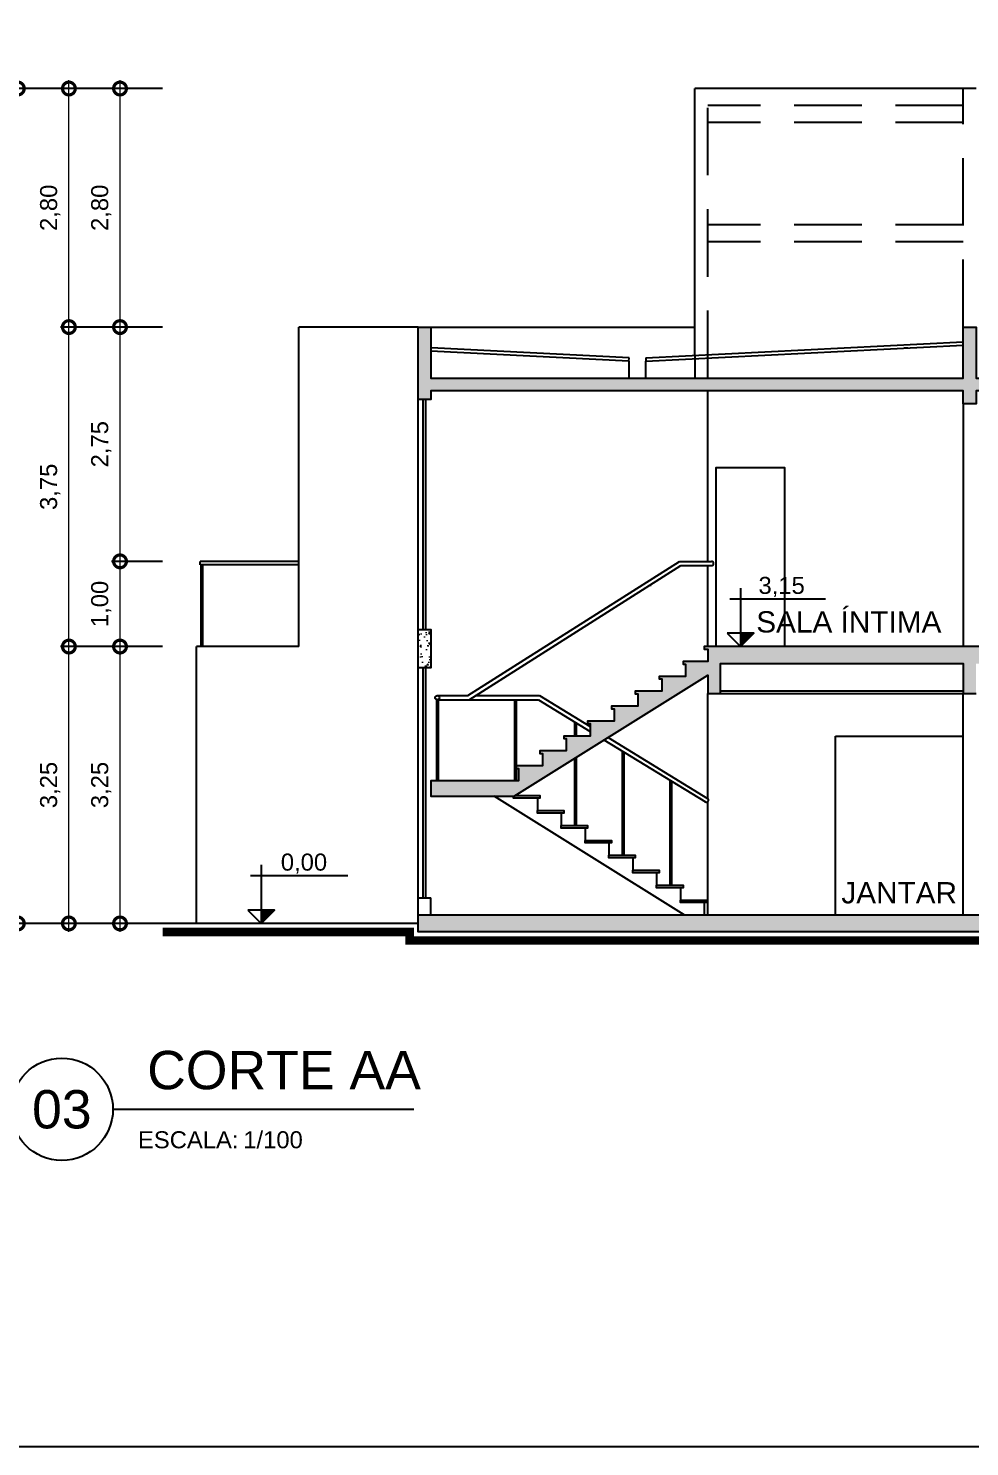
# Model space of a CAD drawing. Header units: metres. Extents: x 47355 to 47486, y 23364 to 23450.
# Drawn here: x 47364.84 to 47375.89, y 23420.04 to 23436.69 of the extents above; entities that cross this region are included whole.
import ezdxf
from ezdxf.enums import TextEntityAlignment as Align

# ---------------------------------------------------------------- set-up
doc = ezdxf.new("R2010")
doc.units = ezdxf.units.M
doc.header["$LTSCALE"] = 0.25
doc.linetypes.add('HIDDEN2', pattern=[4.7625, 3.175, -1.5875])
for name, color, linetype in [('ARQ_ALV CT', 4, 'Continuous'), ('ARQ_ALV VS', 2, 'Continuous'), ('ARQ_CONC CT', 6, 'Continuous'), ('ARQ_DIV', 3, 'Continuous'), ('ARQ_ESQ CT', 2, 'Continuous'), ('ARQ_METAL CT', 2, 'Continuous'), ('ARQ_METAL VS', 1, 'Continuous'), ('ARQ_PROJ INF', 1, 'HIDDEN2'), ('ARQ_TXT 01', 1, 'Continuous'), ('ARQ_VISTA 01', 1, 'Continuous'), ('ARQ_VISTA 03', 3, 'Continuous'), ('SIMB_01', 1, 'Continuous'), ('SIMB_02', 2, 'Continuous'), ('SIMB_PREENCHIMENTO', 253, 'Continuous'), ('SIMB_TXT', 1, 'Continuous')]:
    doc.layers.add(name, color=color, linetype=linetype)
for name, color, linetype, lineweight in [('ARQ_CINZA 02', 251, 'Continuous', 9), ('ARQ_CINZA 03', 252, 'Continuous', 9), ('ARQ_CINZA 04', 253, 'Continuous', 9)]:
    doc.layers.add(name, color=color, linetype=linetype, lineweight=lineweight)
doc.layers.add('ARQ_COTA_AZUL', color=7, linetype='Continuous', lineweight=20, true_color=0x26d968)
doc.styles.add('Annot_2.5mm', font='arial.ttf', dxfattribs={"height": 2.5})
doc.styles.add('cota', font='arial.ttf')
doc.styles.add('SIMB', font='arial.ttf')
doc.dimstyles.new('Info 01 - annot', dxfattribs={"dimtxt": 2, "dimasz": 3, "dimexe": 1, "dimexo": 1, "dimgap": 1, "dimtad": 1, "dimzin": 4, "dimtxsty": 'cota', "dimblk": 'DOTSMALL', "dimcen": 2, "dimdle": 1, "dimclrd": 256, "dimclre": 256, "dimclrt": 1, "dimazin": 2, "dimtfac": 0.09, "dimtix": 1, "dimtmove": 2, "dimatfit": 2, "dimfxl": 5, "dimfxlon": 1, "dimtolj": 1, "dimtzin": 4, "dimlwd": -1, "dimarcsym": 1})

# ---------------------------------------------------------------- blocks, each defined once
blk = doc.blocks.new('*U163')
at = {"layer": 'SIMB_PREENCHIMENTO', "transparency": 33554587}
h = blk.add_hatch(color=256, dxfattribs=at)
h.dxf.hatch_style = 1
h.paths.add_polyline_path([(1.56, 1.56), (0, 1.56), (0, 0)])
at = {"layer": 'SIMB_01'}
for p, q in [((0, 6.88), (0, 0)), ((-1.25, 5.63), (10.18, 5.63))]:
    blk.add_line(p, q, dxfattribs=at)
blk.add_lwpolyline([(-1.56, 1.56), (0, 0), (1.56, 1.56), (-1.56, 1.56)], dxfattribs=at)
at = {"layer": 'SIMB_TXT', "style": 'SIMB'}
blk.add_attdef('00,00', (2.3, 6.2), '', height=2, dxfattribs=at)
blk = doc.blocks.new('*U162')
at = {"layer": 'SIMB_02'}
blk.add_line((6, 0), (41.33, 0), dxfattribs=at)
blk.add_circle((0, 0), 6, dxfattribs=at)
at = {"layer": 'SIMB_TXT', "style": 'SIMB'}
blk.add_text('ESCALA:', height=2, dxfattribs=at).set_placement((8.94, -4.58))
blk.add_attdef('TITULO_DO_DESENHO', text='', height=4.5, dxfattribs=at).set_placement((10.02, 1), align=Align.BOTTOM_LEFT)
blk.add_attdef('NUM', text='', height=4.5, dxfattribs=at).set_placement((0, 0), align=Align.MIDDLE_CENTER)
blk.add_attdef('ESCALA', (21.3, -4.58), '', height=2, dxfattribs=at)
blk = doc.blocks.new('_DotSmall')
at = {"color": 0, "linetype": 'ByBlock', "const_width": 0.5}
blk.add_lwpolyline([(-0.0625, 0, 1), (0.0625, 0, 1)], format="xyb", close=True, dxfattribs=at)
blk = doc.blocks.new('*D309')
at = {"layer": 'ARQ_COTA_AZUL', "transparency": 16777216}
blk.add_line((47383.106, 23433.085), (47383.106, 23434.285), dxfattribs=at)
at = {"layer": 'ARQ_COTA_AZUL', "lineweight": -2, "transparency": 16777216}
for p, q in [((47382.606, 23434.185), (47383.206, 23434.185)), ((47382.606, 23433.185), (47383.206, 23433.185))]:
    blk.add_line(p, q, dxfattribs=at)
at = {"layer": 'ARQ_COTA_AZUL', "transparency": 16777216, "xscale": 0.3, "yscale": 0.3, "zscale": 0.3}
for p, rotation in [((47383.106, 23434.185), 90), ((47383.106, 23433.185), 270)]:
    blk.add_blockref('_DotSmall', p, dxfattribs=dict(at, rotation=rotation))
at = {"layer": 'ARQ_COTA_AZUL', "color": 1, "transparency": 16777216, "insert": (47382.886, 23433.685), "char_height": 0.2, "attachment_point": 5, "rotation": 90, "style": 'cota'}
blk.add_mtext('\\A1;1,00', dxfattribs=at)
blk = doc.blocks.new('*D310')
at = {"layer": 'ARQ_COTA_AZUL', "transparency": 16777216}
blk.add_line((47383.106, 23434.085), (47383.106, 23434.485), dxfattribs=at)
at = {"layer": 'ARQ_COTA_AZUL', "lineweight": -2, "transparency": 16777216}
for p, q in [((47382.606, 23434.385), (47383.206, 23434.385)), ((47382.606, 23434.185), (47383.206, 23434.185))]:
    blk.add_line(p, q, dxfattribs=at)
at = {"layer": 'ARQ_COTA_AZUL', "transparency": 16777216, "xscale": 0.3, "yscale": 0.3, "zscale": 0.3}
for p, rotation in [((47383.106, 23434.385), 90), ((47383.106, 23434.185), 270)]:
    blk.add_blockref('_DotSmall', p, dxfattribs=dict(at, rotation=rotation))
at = {"layer": 'ARQ_COTA_AZUL', "color": 1, "transparency": 16777216, "insert": (47382.395, 23434.285), "char_height": 0.2, "attachment_point": 5, "rotation": 90, "style": 'cota'}
blk.add_mtext('\\A1;,20', dxfattribs=at)
blk = doc.blocks.new('*D311')
at = {"layer": 'ARQ_COTA_AZUL', "lineweight": -2, "transparency": 16777216}
for p, q in [((47382.606, 23435.585), (47383.206, 23435.585)), ((47382.606, 23434.385), (47383.206, 23434.385))]:
    blk.add_line(p, q, dxfattribs=at)
at = {"layer": 'ARQ_COTA_AZUL', "transparency": 16777216}
blk.add_line((47383.106, 23434.285), (47383.106, 23435.685), dxfattribs=at)
at = {"layer": 'ARQ_COTA_AZUL', "transparency": 16777216, "xscale": 0.3, "yscale": 0.3, "zscale": 0.3}
for p, rotation in [((47383.106, 23435.585), 90), ((47383.106, 23434.385), 270)]:
    blk.add_blockref('_DotSmall', p, dxfattribs=dict(at, rotation=rotation))
at = {"layer": 'ARQ_COTA_AZUL', "color": 1, "transparency": 16777216, "insert": (47382.886, 23434.985), "char_height": 0.2, "attachment_point": 5, "rotation": 90, "style": 'cota'}
blk.add_mtext('\\A1;1,20', dxfattribs=at)
blk = doc.blocks.new('*D312')
at = {"layer": 'ARQ_COTA_AZUL', "lineweight": -2, "transparency": 16777216}
for p, q in [((47382.606, 23435.785), (47383.206, 23435.785)), ((47382.606, 23435.585), (47383.206, 23435.585))]:
    blk.add_line(p, q, dxfattribs=at)
at = {"layer": 'ARQ_COTA_AZUL', "transparency": 16777216}
blk.add_line((47383.106, 23435.485), (47383.106, 23435.885), dxfattribs=at)
at = {"layer": 'ARQ_COTA_AZUL', "transparency": 16777216, "xscale": 0.3, "yscale": 0.3, "zscale": 0.3}
for p, rotation in [((47383.106, 23435.785), 90), ((47383.106, 23435.585), 270)]:
    blk.add_blockref('_DotSmall', p, dxfattribs=dict(at, rotation=rotation))
at = {"layer": 'ARQ_COTA_AZUL', "color": 1, "transparency": 16777216, "insert": (47382.427, 23435.685), "char_height": 0.2, "attachment_point": 5, "rotation": 90, "style": 'cota'}
blk.add_mtext('\\A1;,20', dxfattribs=at)
blk = doc.blocks.new('*D313')
at = {"layer": 'ARQ_COTA_AZUL', "transparency": 16777216}
for p, q in [((47383.106, 23435.985), (47383.106, 23436.285)), ((47383.106, 23435.785), (47383.106, 23435.985)), ((47383.106, 23435.785), (47383.106, 23435.485))]:
    blk.add_line(p, q, dxfattribs=at)
at = {"layer": 'ARQ_COTA_AZUL', "lineweight": -2, "transparency": 16777216}
for p, q in [((47382.606, 23435.985), (47383.206, 23435.985)), ((47382.606, 23435.785), (47383.206, 23435.785))]:
    blk.add_line(p, q, dxfattribs=at)
at = {"layer": 'ARQ_COTA_AZUL', "transparency": 16777216, "xscale": 0.3, "yscale": 0.3, "zscale": 0.3}
for p, rotation in [((47383.106, 23435.985), 270), ((47383.106, 23435.785), 90)]:
    blk.add_blockref('_DotSmall', p, dxfattribs=dict(at, rotation=rotation))
at = {"layer": 'ARQ_COTA_AZUL', "color": 1, "transparency": 16777216, "insert": (47382.886, 23436.205), "char_height": 0.2, "attachment_point": 5, "rotation": 90, "style": 'cota'}
blk.add_mtext('\\A1;,20', dxfattribs=at)
blk = doc.blocks.new('*D314')
at = {"layer": 'ARQ_COTA_AZUL', "lineweight": -2, "transparency": 16777216}
for p, q in [((47366.414, 23429.435), (47365.814, 23429.435)), ((47366.414, 23426.185), (47365.814, 23426.185))]:
    blk.add_line(p, q, dxfattribs=at)
at = {"layer": 'ARQ_COTA_AZUL', "transparency": 16777216}
blk.add_line((47365.914, 23426.085), (47365.914, 23429.535), dxfattribs=at)
at = {"layer": 'ARQ_COTA_AZUL', "transparency": 16777216, "xscale": 0.3, "yscale": 0.3, "zscale": 0.3}
for p, rotation in [((47365.914, 23429.435), 90), ((47365.914, 23426.185), 270)]:
    blk.add_blockref('_DotSmall', p, dxfattribs=dict(at, rotation=rotation))
at = {"layer": 'ARQ_COTA_AZUL', "color": 1, "transparency": 16777216, "insert": (47365.694, 23427.81), "char_height": 0.2, "attachment_point": 5, "rotation": 90, "style": 'cota'}
blk.add_mtext('\\A1;3,25', dxfattribs=at)
blk = doc.blocks.new('*D315')
at = {"layer": 'ARQ_COTA_AZUL', "lineweight": -2, "transparency": 16777216}
for p, q in [((47366.414, 23430.435), (47365.814, 23430.435)), ((47366.414, 23429.435), (47365.814, 23429.435))]:
    blk.add_line(p, q, dxfattribs=at)
at = {"layer": 'ARQ_COTA_AZUL', "transparency": 16777216}
blk.add_line((47365.914, 23429.335), (47365.914, 23430.535), dxfattribs=at)
at = {"layer": 'ARQ_COTA_AZUL', "transparency": 16777216, "xscale": 0.3, "yscale": 0.3, "zscale": 0.3}
for p, rotation in [((47365.914, 23430.435), 90), ((47365.914, 23429.435), 270)]:
    blk.add_blockref('_DotSmall', p, dxfattribs=dict(at, rotation=rotation))
at = {"layer": 'ARQ_COTA_AZUL', "color": 1, "transparency": 16777216, "insert": (47365.694, 23429.935), "char_height": 0.2, "attachment_point": 5, "rotation": 90, "style": 'cota'}
blk.add_mtext('\\A1;1,00', dxfattribs=at)
blk = doc.blocks.new('*D316')
at = {"layer": 'ARQ_COTA_AZUL', "transparency": 16777216}
blk.add_line((47365.914, 23430.335), (47365.914, 23433.285), dxfattribs=at)
at = {"layer": 'ARQ_COTA_AZUL', "lineweight": -2, "transparency": 16777216}
for p, q in [((47366.414, 23433.185), (47365.814, 23433.185)), ((47366.414, 23430.435), (47365.814, 23430.435))]:
    blk.add_line(p, q, dxfattribs=at)
at = {"layer": 'ARQ_COTA_AZUL', "transparency": 16777216, "xscale": 0.3, "yscale": 0.3, "zscale": 0.3}
for p, rotation in [((47365.914, 23433.185), 90), ((47365.914, 23430.435), 270)]:
    blk.add_blockref('_DotSmall', p, dxfattribs=dict(at, rotation=rotation))
at = {"layer": 'ARQ_COTA_AZUL', "color": 1, "transparency": 16777216, "insert": (47365.694, 23431.81), "char_height": 0.2, "attachment_point": 5, "rotation": 90, "style": 'cota'}
blk.add_mtext('\\A1;2,75', dxfattribs=at)
blk = doc.blocks.new('*D317')
at = {"layer": 'ARQ_COTA_AZUL', "transparency": 16777216}
blk.add_line((47365.914, 23433.085), (47365.914, 23436.085), dxfattribs=at)
at = {"layer": 'ARQ_COTA_AZUL', "lineweight": -2, "transparency": 16777216}
for p, q in [((47366.414, 23435.985), (47365.814, 23435.985)), ((47366.414, 23433.185), (47365.814, 23433.185))]:
    blk.add_line(p, q, dxfattribs=at)
at = {"layer": 'ARQ_COTA_AZUL', "transparency": 16777216, "xscale": 0.3, "yscale": 0.3, "zscale": 0.3}
for p, rotation in [((47365.914, 23435.985), 90), ((47365.914, 23433.185), 270)]:
    blk.add_blockref('_DotSmall', p, dxfattribs=dict(at, rotation=rotation))
at = {"layer": 'ARQ_COTA_AZUL', "color": 1, "transparency": 16777216, "insert": (47365.694, 23434.585), "char_height": 0.2, "attachment_point": 5, "rotation": 90, "style": 'cota'}
blk.add_mtext('\\A1;2,80', dxfattribs=at)
blk = doc.blocks.new('*D320')
at = {"layer": 'ARQ_COTA_AZUL', "lineweight": -2, "transparency": 16777216}
for p, q in [((47365.814, 23429.435), (47365.214, 23429.435)), ((47365.814, 23426.185), (47365.214, 23426.185))]:
    blk.add_line(p, q, dxfattribs=at)
at = {"layer": 'ARQ_COTA_AZUL', "transparency": 16777216}
blk.add_line((47365.314, 23426.085), (47365.314, 23429.535), dxfattribs=at)
at = {"layer": 'ARQ_COTA_AZUL', "transparency": 16777216, "xscale": 0.3, "yscale": 0.3, "zscale": 0.3}
for p, rotation in [((47365.314, 23429.435), 90), ((47365.314, 23426.185), 270)]:
    blk.add_blockref('_DotSmall', p, dxfattribs=dict(at, rotation=rotation))
at = {"layer": 'ARQ_COTA_AZUL', "color": 1, "transparency": 16777216, "insert": (47365.094, 23427.81), "char_height": 0.2, "attachment_point": 5, "rotation": 90, "style": 'cota'}
blk.add_mtext('\\A1;3,25', dxfattribs=at)
blk = doc.blocks.new('*D321')
at = {"layer": 'ARQ_COTA_AZUL', "transparency": 16777216}
blk.add_line((47365.314, 23429.335), (47365.314, 23433.285), dxfattribs=at)
at = {"layer": 'ARQ_COTA_AZUL', "lineweight": -2, "transparency": 16777216}
for p, q in [((47365.814, 23433.185), (47365.214, 23433.185)), ((47365.814, 23429.435), (47365.214, 23429.435))]:
    blk.add_line(p, q, dxfattribs=at)
at = {"layer": 'ARQ_COTA_AZUL', "transparency": 16777216, "xscale": 0.3, "yscale": 0.3, "zscale": 0.3}
for p, rotation in [((47365.314, 23433.185), 90), ((47365.314, 23429.435), 270)]:
    blk.add_blockref('_DotSmall', p, dxfattribs=dict(at, rotation=rotation))
at = {"layer": 'ARQ_COTA_AZUL', "color": 1, "transparency": 16777216, "insert": (47365.094, 23431.31), "char_height": 0.2, "attachment_point": 5, "rotation": 90, "style": 'cota'}
blk.add_mtext('\\A1;3,75', dxfattribs=at)
blk = doc.blocks.new('*D322')
at = {"layer": 'ARQ_COTA_AZUL', "transparency": 16777216}
blk.add_line((47365.314, 23433.085), (47365.314, 23436.085), dxfattribs=at)
at = {"layer": 'ARQ_COTA_AZUL', "lineweight": -2, "transparency": 16777216}
for p, q in [((47365.814, 23435.985), (47365.214, 23435.985)), ((47365.814, 23433.185), (47365.214, 23433.185))]:
    blk.add_line(p, q, dxfattribs=at)
at = {"layer": 'ARQ_COTA_AZUL', "transparency": 16777216, "xscale": 0.3, "yscale": 0.3, "zscale": 0.3}
for p, rotation in [((47365.314, 23435.985), 90), ((47365.314, 23433.185), 270)]:
    blk.add_blockref('_DotSmall', p, dxfattribs=dict(at, rotation=rotation))
at = {"layer": 'ARQ_COTA_AZUL', "color": 1, "transparency": 16777216, "insert": (47365.094, 23434.585), "char_height": 0.2, "attachment_point": 5, "rotation": 90, "style": 'cota'}
blk.add_mtext('\\A1;2,80', dxfattribs=at)
blk = doc.blocks.new('*D323')
at = {"layer": 'ARQ_COTA_AZUL', "transparency": 16777216}
blk.add_line((47364.714, 23426.085), (47364.714, 23436.085), dxfattribs=at)
at = {"layer": 'ARQ_COTA_AZUL', "lineweight": -2, "transparency": 16777216}
for p, q in [((47365.214, 23435.985), (47364.614, 23435.985)), ((47365.214, 23426.185), (47364.614, 23426.185))]:
    blk.add_line(p, q, dxfattribs=at)
at = {"layer": 'ARQ_COTA_AZUL', "transparency": 16777216, "xscale": 0.3, "yscale": 0.3, "zscale": 0.3}
for p, rotation in [((47364.714, 23435.985), 90), ((47364.714, 23426.185), 270)]:
    blk.add_blockref('_DotSmall', p, dxfattribs=dict(at, rotation=rotation))
at = {"layer": 'ARQ_COTA_AZUL', "color": 1, "transparency": 16777216, "insert": (47364.494, 23431.085), "char_height": 0.2, "attachment_point": 5, "rotation": 90, "style": 'cota'}
blk.add_mtext('\\A1;9,80', dxfattribs=at)
blk = doc.blocks.new('*U368')
at = {"layer": 'SIMB_PREENCHIMENTO', "transparency": 33554587}
h = blk.add_hatch(color=256, dxfattribs=at)
h.dxf.hatch_style = 1
h.paths.add_polyline_path([(1.56, 1.56), (0, 1.56), (0, 0)])
at = {"layer": 'SIMB_01'}
for p, q in [((0, 6.86), (0, 0)), ((-1.25, 5.61), (9.99, 5.61))]:
    blk.add_line(p, q, dxfattribs=at)
blk.add_lwpolyline([(-1.56, 1.56), (0, 0), (1.56, 1.56), (-1.56, 1.56)], dxfattribs=at)
at = {"layer": 'SIMB_TXT', "style": 'SIMB'}
blk.add_attdef('00,00', (2.11, 6.18), '', height=2, dxfattribs=at)

msp = doc.modelspace()

# ---------------------------------------------------------------- hatches: boundary and pattern name
at = {"layer": 'ARQ_CINZA 03'}
h = msp.add_hatch(dxfattribs=at)
h.set_pattern_fill('AR-CONC', color=256, scale=0.001, angle=90, style=0)
h.set_pattern_definition([(140, (47369.56406, 23432.4354), (0.015939, 0.1821847), [0.01905, -0.20955]), (85, (47369.56406, 23432.4354), (-0.191057, -0.0352434), [0.01524, -0.1676406]), (190.4514, (47369.5654, 23432.45058), (-0.1751178, 0.1469412), [0.01619, -0.1780902]), (136.1842, (47369.51326, 23432.4354), (0.0420423, 0.271079), [0.028575, -0.314325]), (186.6356, (47369.51677, 23432.458), (-0.247426, 0.237404), [0.024285, -0.2671356]), (81.184, (47369.51326, 23432.4354), (-0.247426, 0.237404), [0.02286, -0.25146]), (111, (47369.52596, 23432.4608), (0.1022652, 0.1516144), [0.01905, -0.20955]), (56, (47369.52596, 23432.4608), (-0.184188, 0.061802), [0.01524, -0.16764]), (161.4514, (47369.53449, 23432.47344), (-0.0819228, 0.2134164), [0.01619, -0.17809]), (127.5, (47369.564064, 23432.4354), (-0.08455504, 0.0030886), [0, -0.165608, 0, -0.17018, 0, -0.168275]), (97.5, (47369.56406, 23432.4354), (-0.1001806, 0.0668197), [0, -0.097028, 0, -0.161798, 0, -0.064135]), (57.5, (47369.564064, 23432.37876), (0.00572874, 0.1355906), [0, -0.0635, 0, -0.19812, 0, -0.26289]), (47.5, (47369.56406, 23432.35336), (-0.0254265, 0.1481292), [0, -0.08255, 0, -0.131572, 0, -0.18669])])
h.paths.add_polyline_path([(47379.614, 23433.185), (47379.464, 23433.185), (47379.464, 23432.585), (47375.964, 23432.585), (47375.964, 23433.185), (47375.814, 23433.185), (47375.814, 23432.585), (47369.564, 23432.585), (47369.564, 23433.185), (47369.414, 23433.185), (47369.414, 23432.335), (47369.564, 23432.335), (47369.564, 23432.435), (47375.814, 23432.435), (47375.814, 23432.285), (47375.964, 23432.285), (47375.964, 23432.435), (47379.464, 23432.435), (47379.464, 23432.035), (47379.614, 23432.035)])
h = msp.add_hatch(dxfattribs=at)
h.set_pattern_fill('AR-CONC', color=256, scale=0.001, angle=90, style=0)
h.set_pattern_definition([(140, (47369.56406, 23429.1854), (0.01594, 0.182185), [0.01905, -0.20955]), (85, (47369.56406, 23429.1854), (-0.19106, -0.03524), [0.01524, -0.16764]), (190.45, (47369.5654, 23429.20058), (-0.17512, 0.14694), [0.01619, -0.17809]), (136.184, (47369.51326, 23429.1854), (0.04204, 0.27108), [0.028575, -0.314325]), (186.636, (47369.51677, 23429.208), (-0.24743, 0.2374), [0.02429, -0.26714]), (81.184, (47369.51326, 23429.1854), (-0.24743, 0.2374), [0.02286, -0.25146]), (111, (47369.52596, 23429.2108), (0.102265, 0.151614), [0.01905, -0.20955]), (56, (47369.52596, 23429.2108), (-0.18419, 0.0618), [0.01524, -0.16764]), (161.45, (47369.53449, 23429.22344), (-0.08192, 0.21342), [0.01619, -0.17809]), (127.5, (47369.564064, 23429.1854), (-0.084555, 0.003089), [0, -0.165608, 0, -0.17018, 0, -0.168275]), (97.5, (47369.56406, 23429.1854), (-0.10018, 0.06682), [0, -0.097028, 0, -0.161798, 0, -0.064135]), (57.5, (47369.564064, 23429.12876), (0.005729, 0.135591), [0, -0.0635, 0, -0.19812, 0, -0.26289]), (47.5, (47369.56406, 23429.10336), (-0.025426, 0.14813), [0, -0.08255, 0, -0.131572, 0, -0.18669])])
h.paths.add_polyline_path([(47369.414, 23429.635), (47369.564, 23429.635), (47369.564, 23429.185), (47369.414, 23429.185)])
h = msp.add_hatch(dxfattribs=at)
h.set_pattern_fill('AR-CONC', color=256, scale=0.001, angle=90, style=0)
h.set_pattern_definition([(140, (47373.03074, 23429.2354), (0.015939, 0.1821847), [0.01905, -0.20955]), (85, (47373.03074, 23429.2354), (-0.191057, -0.0352434), [0.01524, -0.1676406]), (190.4514, (47373.03207, 23429.25058), (-0.1751178, 0.1469412), [0.01619, -0.1780902]), (136.1842, (47372.97994, 23429.2354), (0.0420423, 0.271079), [0.028575, -0.314325]), (186.6356, (47372.98345, 23429.258), (-0.247426, 0.237404), [0.024285, -0.267136]), (81.184, (47372.97994, 23429.2354), (-0.247426, 0.237404), [0.02286, -0.25146]), (111, (47372.99264, 23429.2608), (0.1022652, 0.1516144), [0.01905, -0.20955]), (56, (47372.99264, 23429.2608), (-0.184188, 0.061802), [0.01524, -0.16764]), (161.4514, (47373.00117, 23429.27344), (-0.0819228, 0.2134164), [0.01619, -0.17809]), (127.5, (47373.030744, 23429.2354), (-0.08455504, 0.0030886), [0, -0.165608, 0, -0.17018, 0, -0.168275]), (97.5, (47373.03074, 23429.2354), (-0.1001806, 0.0668197), [0, -0.097028, 0, -0.161798, 0, -0.064135]), (57.5, (47373.030744, 23429.17876), (0.00572874, 0.1355906), [0, -0.0635, 0, -0.19812, 0, -0.26289]), (47.5, (47373.03074, 23429.15336), (-0.0254265, 0.1481292), [0, -0.08255, 0, -0.131572, 0, -0.18669])])
h.paths.add_polyline_path([(47372.814, 23428.885), (47372.964, 23428.885), (47372.964, 23429.235), (47375.814, 23429.235), (47375.814, 23428.885), (47375.964, 23428.885), (47375.964, 23429.235), (47380.764, 23429.235), (47380.764, 23428.885), (47380.914, 23428.885), (47380.914, 23429.235), (47380.914, 23429.435), (47372.774, 23429.435), (47372.774, 23429.405), (47372.814, 23429.405), (47372.814, 23429.26), (47372.524, 23429.26), (47372.524, 23429.23), (47372.554, 23429.23), (47372.554, 23429.085), (47372.244, 23429.085), (47372.244, 23429.055), (47372.274, 23429.055), (47372.274, 23428.91), (47371.964, 23428.91), (47371.964, 23428.88), (47371.994, 23428.88), (47371.994, 23428.735), (47371.684, 23428.735), (47371.684, 23428.705), (47371.714, 23428.705), (47371.714, 23428.56), (47371.404, 23428.56), (47371.404, 23428.53), (47371.434, 23428.53), (47371.434, 23428.385), (47371.124, 23428.385), (47371.124, 23428.355), (47371.154, 23428.355), (47371.154, 23428.21), (47370.844, 23428.21), (47370.844, 23428.18), (47370.874, 23428.18), (47370.874, 23428.035), (47370.564, 23428.035), (47370.564, 23428.005), (47370.594, 23428.005), (47370.594, 23427.86), (47369.564, 23427.86), (47369.564, 23427.68), (47370.543, 23427.68), (47372.814, 23429.1)])
h = msp.add_hatch(dxfattribs=at)
h.set_pattern_fill('AR-CONC', color=256, scale=0.001, angle=90, style=0)
h.set_pattern_definition([(140, (47369.45324, 23426.1279), (0.015939, 0.1821847), [0.01905, -0.20955]), (85, (47369.45324, 23426.1279), (-0.1910568, -0.0352434), [0.01524, -0.1676406]), (190.4514, (47369.45456, 23426.14309), (-0.1751178, 0.1469412), [0.01619, -0.1780902]), (136.1842, (47369.40244, 23426.1279), (0.0420423, 0.271079), [0.028575, -0.314325]), (186.6356, (47369.40594, 23426.1505), (-0.247426, 0.237404), [0.024285, -0.2671356]), (81.1842, (47369.40244, 23426.1279), (-0.247426, 0.237404), [0.02286, -0.25146]), (111, (47369.41514, 23426.1533), (0.1022652, 0.1516144), [0.01905, -0.20955]), (56, (47369.41514, 23426.1533), (-0.184188, 0.061802), [0.01524, -0.16764]), (161.4514, (47369.42366, 23426.16594), (-0.0819228, 0.2134164), [0.01619, -0.17809]), (127.5, (47369.453235, 23426.127907), (-0.08455504, 0.0030886), [0, -0.165608, 0, -0.17018, 0, -0.168275]), (97.5, (47369.453235, 23426.12791), (-0.1001806, 0.06681966), [0, -0.097028, 0, -0.161798, 0, -0.064135]), (57.5, (47369.453235, 23426.071265), (0.00572874, 0.1355906), [0, -0.0635, 0, -0.19812, 0, -0.26289]), (47.5, (47369.45324, 23426.04586), (-0.0254265, 0.1481292), [0, -0.08255, 0, -0.131572, 0, -0.18669])])
h.paths.add_polyline_path([(47380.914, 23426.085), (47380.914, 23426.285), (47369.414, 23426.285), (47369.414, 23426.085)])

# ---------------------------------------------------------------- linework, layer by layer
msp.add_lwpolyline([(47355.415, 23420.044), (47397.415, 23420.044), (47397.415, 23449.744), (47355.415, 23449.744)], close=True)
at = {"layer": 'ARQ_ALV CT'}
for p, q in [((47375.814, 23432.285), (47375.814, 23429.435)), ((47369.414, 23426.285), (47369.414, 23426.485)), ((47369.414, 23426.485), (47369.564, 23426.485)), ((47369.564, 23426.285), (47369.564, 23426.485))]:
    msp.add_line(p, q, dxfattribs=at)
at = {"layer": 'ARQ_ALV VS'}
for p, q in [((47369.414, 23429.635), (47369.414, 23432.335)), ((47369.414, 23426.485), (47369.414, 23429.185)), ((47375.814, 23426.285), (47375.814, 23428.885)), ((47374.314, 23426.285), (47374.314, 23428.385)), ((47374.314, 23428.385), (47375.814, 23428.385))]:
    msp.add_line(p, q, dxfattribs=at)
msp.add_lwpolyline([(47372.914, 23429.435), (47372.914, 23431.535), (47373.714, 23431.535), (47373.714, 23429.435)], dxfattribs=at)
at = {"layer": 'ARQ_CINZA 02', "const_width": 0.1}
msp.add_lwpolyline([(47366.414, 23426.085), (47369.314, 23426.085), (47369.314, 23425.985), (47381.014, 23425.985), (47381.014, 23426.085), (47382.714, 23426.085)], dxfattribs=at)
at = {"layer": 'ARQ_CINZA 04'}
msp.add_line((47372.128, 23430.15), (47372.149, 23430.15), dxfattribs=at)
at = {"layer": 'ARQ_CONC CT'}
for points in [[(47369.564, 23433.185), (47369.564, 23432.585), (47375.814, 23432.585), (47375.814, 23433.185), (47375.964, 23433.185), (47375.964, 23432.585), (47379.464, 23432.585), (47379.464, 23433.185), (47379.614, 23433.185), (47379.614, 23432.035), (47379.464, 23432.035), (47379.464, 23432.435), (47375.964, 23432.435), (47375.964, 23432.285), (47375.814, 23432.285), (47375.814, 23432.435), (47369.564, 23432.435), (47369.564, 23432.335), (47369.414, 23432.335), (47369.414, 23433.185)], [(47369.414, 23429.635), (47369.564, 23429.635), (47369.564, 23429.185), (47369.414, 23429.185)], [(47369.414, 23426.285), (47380.914, 23426.285), (47380.914, 23426.085), (47369.414, 23426.085)]]:
    msp.add_lwpolyline(points, close=True, dxfattribs=at)
msp.add_lwpolyline([(47380.914, 23429.435), (47372.774, 23429.435), (47372.774, 23429.405), (47372.814, 23429.405), (47372.814, 23429.26), (47372.524, 23429.26), (47372.524, 23429.23), (47372.554, 23429.23), (47372.554, 23429.085), (47372.244, 23429.085), (47372.244, 23429.055), (47372.274, 23429.055), (47372.274, 23428.91), (47371.964, 23428.91), (47371.964, 23428.88), (47371.994, 23428.88), (47371.994, 23428.735), (47371.684, 23428.735), (47371.684, 23428.705), (47371.714, 23428.705), (47371.714, 23428.56), (47371.404, 23428.56), (47371.404, 23428.53), (47371.434, 23428.53), (47371.434, 23428.385), (47371.124, 23428.385), (47371.124, 23428.355), (47371.154, 23428.355), (47371.154, 23428.21), (47370.844, 23428.21), (47370.844, 23428.18), (47370.874, 23428.18), (47370.874, 23428.035), (47370.564, 23428.035), (47370.564, 23428.005), (47370.594, 23428.005), (47370.594, 23427.86), (47369.564, 23427.86), (47369.564, 23427.68), (47370.543, 23427.68), (47372.814, 23429.1), (47372.814, 23428.885), (47372.964, 23428.885), (47372.964, 23429.235), (47375.814, 23429.235), (47375.814, 23428.885), (47375.964, 23428.885)], dxfattribs=at)
at = {"layer": 'ARQ_DIV'}
for p, q in [((47372.964, 23428.915), (47375.814, 23428.915)), ((47372.964, 23428.885), (47375.814, 23428.885))]:
    msp.add_line(p, q, dxfattribs=at)
at = {"layer": 'ARQ_ESQ CT'}
for p, q in [((47369.474, 23429.635), (47369.474, 23432.335)), ((47369.504, 23429.635), (47369.504, 23432.335)), ((47369.474, 23426.485), (47369.474, 23429.185)), ((47369.504, 23426.485), (47369.504, 23429.185))]:
    msp.add_line(p, q, dxfattribs=at)
at = {"layer": 'ARQ_METAL CT'}
for p, q in [((47375.964, 23435.985), (47372.664, 23435.985)), ((47372.664, 23432.854), (47372.664, 23435.985)), ((47371.891, 23432.825), (47369.566, 23432.942)), ((47372.087, 23432.825), (47375.814, 23433.012)), ((47372.089, 23432.785), (47375.814, 23432.972)), ((47375.165, 23432.939), (47375.116, 23432.942)), ((47371.889, 23432.785), (47369.564, 23432.902)), ((47371.889, 23432.785), (47371.891, 23432.825)), ((47372.087, 23432.825), (47372.089, 23432.785)), ((47372.814, 23430.435), (47372.814, 23432.435)), ((47369.998, 23428.86), (47372.484, 23430.435)), ((47372.484, 23430.435), (47372.858, 23430.435)), ((47370.012, 23428.81), (47372.498, 23430.385)), ((47372.498, 23430.385), (47372.858, 23430.385)), ((47372.814, 23429.435), (47372.814, 23430.385)), ((47369.639, 23428.86), (47369.998, 23428.86)), ((47369.639, 23428.81), (47370.012, 23428.81)), ((47372.814, 23427.652), (47372.814, 23428.885)), ((47372.537, 23426.285), (47370.305, 23427.68)), ((47370.814, 23427.655), (47370.814, 23427.51)), ((47372.814, 23426.285), (47372.814, 23427.612)), ((47371.094, 23427.48), (47371.094, 23427.335)), ((47371.374, 23427.305), (47371.374, 23427.16)), ((47371.654, 23427.13), (47371.654, 23426.985)), ((47371.934, 23426.955), (47371.934, 23426.81)), ((47372.214, 23426.78), (47372.214, 23426.635)), ((47372.494, 23426.605), (47372.494, 23426.46)), ((47372.774, 23426.43), (47372.774, 23426.285))]:
    msp.add_line(p, q, dxfattribs=at)
for points in [[(47371.889, 23432.785), (47371.889, 23432.585), (47372.089, 23432.585), (47372.089, 23432.785)], [(47370.551, 23427.685), (47370.844, 23427.685), (47370.844, 23427.655), (47370.534, 23427.655), (47370.534, 23427.68)]]:
    msp.add_lwpolyline(points, dxfattribs=at)
for points in [[(47370.814, 23427.51), (47371.124, 23427.51), (47371.124, 23427.48), (47370.814, 23427.48)], [(47371.094, 23427.335), (47371.404, 23427.335), (47371.404, 23427.305), (47371.094, 23427.305)], [(47371.374, 23427.16), (47371.684, 23427.16), (47371.684, 23427.13), (47371.374, 23427.13)], [(47371.654, 23426.985), (47371.964, 23426.985), (47371.964, 23426.955), (47371.654, 23426.955)], [(47371.934, 23426.81), (47372.244, 23426.81), (47372.244, 23426.78), (47371.934, 23426.78)], [(47372.214, 23426.635), (47372.524, 23426.635), (47372.524, 23426.605), (47372.214, 23426.605)], [(47372.494, 23426.46), (47372.804, 23426.46), (47372.804, 23426.43), (47372.494, 23426.43)]]:
    msp.add_lwpolyline(points, close=True, dxfattribs=at)
msp.add_circle((47369.639, 23428.835), 0.025, dxfattribs=at)
msp.add_arc((47372.858, 23430.41), 0.025, 270, 90, dxfattribs=at)
at = {"layer": 'ARQ_METAL VS'}
for p, q in [((47369.629, 23428.812), (47369.629, 23427.86)), ((47369.649, 23428.812), (47369.649, 23427.86)), ((47370.012, 23428.81), (47370.826, 23428.81)), ((47370.091, 23428.86), (47370.84, 23428.86)), ((47370.544, 23428.812), (47370.544, 23427.86)), ((47370.564, 23428.812), (47370.564, 23427.86)), ((47370.826, 23428.81), (47371.434, 23428.438)), ((47370.84, 23428.86), (47371.434, 23428.497)), ((47371.249, 23428.551), (47371.249, 23428.385)), ((47371.269, 23428.539), (47371.269, 23428.385)), ((47371.596, 23428.339), (47372.786, 23427.611)), ((47371.644, 23428.368), (47372.812, 23427.653)), ((47371.249, 23428.122), (47371.249, 23427.335)), ((47371.269, 23428.134), (47371.269, 23427.335)), ((47371.809, 23428.208), (47371.809, 23426.985)), ((47371.829, 23428.196), (47371.829, 23426.985)), ((47372.369, 23427.866), (47372.369, 23426.635)), ((47372.389, 23427.853), (47372.389, 23426.635))]:
    msp.add_line(p, q, dxfattribs=at)
msp.add_arc((47372.799, 23427.632), 0.025, 238.1255, 58.1255, dxfattribs=at)
at = {"layer": 'ARQ_PROJ INF'}
for p, q in [((47372.814, 23432.585), (47372.814, 23435.985)), ((47375.814, 23433.185), (47375.814, 23435.985)), ((47375.814, 23435.785), (47372.814, 23435.785)), ((47375.814, 23435.585), (47372.814, 23435.585)), ((47375.814, 23434.385), (47372.814, 23434.385)), ((47375.814, 23434.185), (47372.814, 23434.185)), ((47372.664, 23432.854), (47372.664, 23432.585))]:
    msp.add_line(p, q, dxfattribs=at)
at = {"layer": 'ARQ_VISTA 01'}
for p, q in [((47368.014, 23429.435), (47368.014, 23433.185)), ((47369.414, 23433.185), (47368.014, 23433.185)), ((47369.564, 23433.185), (47372.664, 23433.185)), ((47368.014, 23430.435), (47366.854, 23430.435)), ((47366.854, 23430.395), (47366.854, 23430.435)), ((47368.014, 23430.395), (47366.854, 23430.395)), ((47366.864, 23430.395), (47366.864, 23429.435)), ((47366.884, 23430.395), (47366.884, 23429.435)), ((47368.014, 23429.435), (47366.814, 23429.435)), ((47366.814, 23426.185), (47366.814, 23429.435))]:
    msp.add_line(p, q, dxfattribs=at)
at = {"layer": 'ARQ_VISTA 03'}
msp.add_line((47369.414, 23426.185), (47366.414, 23426.185), dxfattribs=at)

# ---------------------------------------------------------------- block references
at = {"xscale": 0.1, "yscale": 0.1, "zscale": 0.1}
for name, p, values in [('*U368', (47373.199, 23429.435), {'00,00': '3,15'}), ('*U163', (47367.572, 23426.185), {'00,00': '0,00'}), ('*U162', (47365.231, 23424.004), {'TITULO_DO_DESENHO': 'CORTE AA', 'NUM': '03', 'ESCALA': '1/100'})]:
    msp.add_blockref(name, p, dxfattribs=at).add_auto_attribs(values)

# ---------------------------------------------------------------- texts
at = {"layer": 'ARQ_TXT 01', "char_height": 0.25, "width": 2.41083, "attachment_point": 1, "style": 'Annot_2.5mm'}
for s, insert in [('SALA ÍNTIMA', (47373.384, 23429.85)), ('JANTAR', (47374.383, 23426.67))]:
    msp.add_mtext(s, dxfattribs=dict(at, insert=insert))

# ---------------------------------------------------------------- dimensions: what is measured, and where the dimension line sits
at = {"layer": 'ARQ_COTA_AZUL'}
for base, p1, p2, picture, middle in [((47383.106, 23435.985), (47375.814, 23435.785), (47375.964, 23435.985), '*D313', (47382.886, 23436.205)), ((47383.106, 23435.785), (47375.814, 23435.585), (47375.814, 23435.785), '*D312', (47382.427, 23435.685)), ((47383.106, 23434.385), (47375.814, 23434.185), (47375.814, 23434.385), '*D310', (47382.395, 23434.285))]:
    dim = msp.add_linear_dim(base=base, p1=p1, p2=p2, angle=90, dimstyle='Info 01 - annot', dxfattribs=at)
    dim.commit()
    dim.dimension.update_dxf_attribs({"geometry": picture, "text_midpoint": middle, "dimtype": 160})
for base, p1, p2, picture, middle in [((47364.714, 23435.985), (47367.492, 23426.185), (47373.342, 23435.985), '*D323', (47364.494, 23431.085)), ((47365.314, 23435.985), (47368.676, 23433.185), (47373.326, 23435.985), '*D322', (47365.094, 23434.585)), ((47365.914, 23435.985), (47368.676, 23433.185), (47373.326, 23435.985), '*D317', (47365.694, 23434.585)), ((47383.106, 23435.585), (47375.814, 23434.385), (47375.814, 23435.585), '*D311', (47382.886, 23434.985)), ((47383.106, 23434.185), (47379.614, 23433.185), (47375.814, 23434.185), '*D309', (47382.886, 23433.685)), ((47365.314, 23433.185), (47367.476, 23429.435), (47368.676, 23433.185), '*D321', (47365.094, 23431.31)), ((47365.914, 23433.185), (47367.516, 23430.435), (47368.676, 23433.185), '*D316', (47365.694, 23431.81)), ((47365.914, 23430.435), (47367.476, 23429.435), (47367.516, 23430.435), '*D315', (47365.694, 23429.935)), ((47365.314, 23429.435), (47367.476, 23426.185), (47367.476, 23429.435), '*D320', (47365.094, 23427.81)), ((47365.914, 23429.435), (47367.476, 23426.185), (47367.476, 23429.435), '*D314', (47365.694, 23427.81))]:
    dim = msp.add_linear_dim(base=base, p1=p1, p2=p2, angle=90, dimstyle='Info 01 - annot', dxfattribs=at)
    dim.commit()
    dim.dimension.update_dxf_attribs({"geometry": picture, "text_midpoint": middle})

doc.saveas('drawing.dxf')
